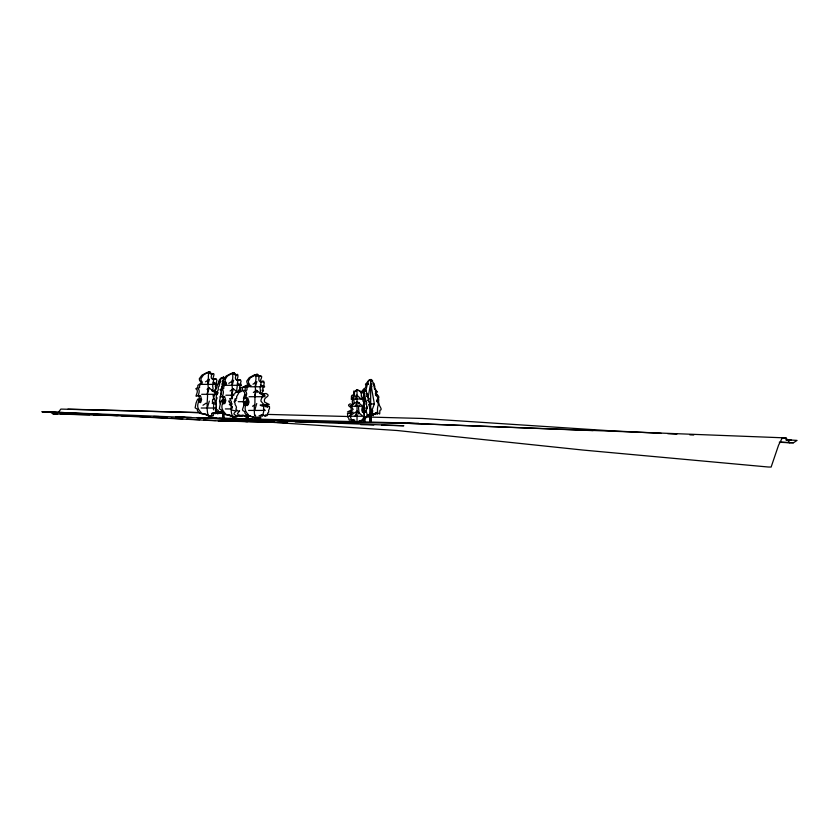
<?xml version="1.0" encoding="UTF-8"?>
<svg xmlns="http://www.w3.org/2000/svg" width="839" height="839" viewBox="0 0 839 839"><rect width="100%" height="100%" fill="white"/><g stroke="black" fill="none" stroke-linecap="round" stroke-linejoin="round"><path stroke-width="1.26" d="M368.824 414.875L369.317 416.134L367.891 414.98M222.828 419.51C222.975 416.543 223.195 412.966 222.251 411.55M364.577 418.231L364.577 422.007L364.535 419.301M209.058 417.864C206.3 411.718 207.139 404.272 207.558 395.987C206.604 390.953 209.268 390.03 207.736 383.287C207.474 378.546 208.743 380.036 208.334 375.442C209.005 374.645 207.999 371.216 209.719 372.852M233.242 418.787L232.655 416.249M231.921 399.081C230.494 392.474 233.232 392.107 231.994 384.87C231.816 381.535 232.088 380.266 232.644 378.882C233.2 376.155 231.942 372.579 233.903 373.764M364.619 419.248L364.703 422.007L363.843 422.007L363.906 419.301M216.074 402.552C212.225 400.392 213.693 405.164 216.357 404.083M263.782 406.485C254.364 403.769 266.76 405.877 263.352 403.989L260.898 401.063C260.908 396.553 267.148 394.299 259.503 393.46L260.52 391.247L260.09 388.394L261.044 382.899C259.503 380.13 258.223 382.553 259.083 375.715C257.458 378.494 264.348 372.201 260.489 380.382L261.349 381.881L263.645 381.147L264.316 382.899C263.089 384.566 265.313 386.769 262.659 388.394L263.498 390.701L261.737 392.914L261.957 393.911M223.573 418.923L223.541 412.589L223.772 419.51M246.488 419.563L246.656 415.567M267.043 406.485L265.239 406.674M269.067 406.485C253.577 403.475 273.671 406.024 268.323 403.989L264.579 402.08L264.379 400.581C263.771 396.941 271.826 396.249 266.015 393.47L262.219 394.225M246.97 386.548L247.662 385.195L248.617 386.066M356.669 423.443C357.508 420.664 353.733 423.359 354.834 420.224L352.852 419.647L351.709 420.528L350.629 417.371C349.79 414.015 350.566 413.658 353.093 412.159C349.171 412.809 350.985 411.33 353.104 409.411C348.279 401.472 355.474 407.607 353.838 400.172C352.936 398.871 352.275 393.858 354.53 395.41C354.079 389.663 355.012 392.683 356.648 389.904L357.33 389.978C359.805 391.152 365.017 392.421 364.105 396.27L363.172 398.231L365.458 399.742C365.468 401.996 367.912 401.954 365.982 404.241M359.134 405.625C357.676 407.754 359.512 410.879 358.767 413.952M356.523 423.443L356.239 421.87L353.964 421.944L353.932 420.224C351.877 418.367 348.479 422.332 348.814 418.283L347.975 417.371L347.461 413.417L349.936 413.407L351.426 411.907L347.461 411.949L351.101 410.156L351.247 409.065C351.688 406.401 345.72 405.908 350.031 403.874C355.275 405.782 351.184 402.563 352.527 400.172C350.838 398.179 350.765 394.005 353.838 395.148L353.764 391.058L355.358 391.498M232.906 418.032L233.032 418.787L232.906 416.605L225.985 414.34L223.447 411.236C222.01 409.096 221.349 407.125 222.366 403.916L223.195 402.206L223.216 396.375M256.136 419.521L256.273 420.276M246.624 419.72L245.995 415.903C243.824 417.193 243.897 413.375 242.45 416.238L238.874 415.871M246.404 419.72C248.197 414.802 242.974 416.931 241.978 414.959M223.814 402.038L223.3 403.444C222.377 398.326 222.188 398.934 220.248 403.916L219.336 408.771L221.748 410.271L221.527 411.236C222.408 413.837 225.89 415.169 228.533 415.095L232.823 416.605L232.969 418.787L234.029 418.787L234.417 416.637L236.829 416.889L237.479 415.903M364.021 419.301L363.969 422.007L364.032 419.248M231.868 404.241C232.55 402.08 229.886 404.576 231.459 401.566M361.357 395.578L361.221 396.176M361.997 392.065C362.647 389.286 367.576 387.849 365.458 384.178C367.409 383.35 368.856 377.277 371.278 380.916M220.342 403.653L219.524 401.451L223.216 380.591L224.086 385.5M362.962 399.458L364.273 392.044L367.115 408.1L365.489 412.463M368.059 397.822L370.67 383.098L371.971 386.779M361.053 392.065L363.801 389.233L364.808 390.901M258.202 376.344L258.402 375.453L257.195 374.341L254.909 375.253M364.881 410.019L364.808 412.358L363.727 410.103M209.257 417.864L209.278 415.693M377.015 412.285L377.33 414.288L375.494 412.945L375.515 414.487L373.764 414.088L373.219 415.704L373.019 414.057L372.369 414.623L372.065 413.732L371.1 413.984L371.058 422.017L370.901 415.022L372.359 415.032L371.95 413.365L373.103 413.365M366.192 416.784C366.475 416.406 369.286 415.043 367.765 415.42M245.334 394.361L243.184 401.682L244.264 405.352M207.946 384.377L209.446 379.28L205.555 381.829M207.306 394.309L209.194 387.922L217.07 394.309C215.224 396.522 217.322 399.354 215.592 401.734A1.185 0.839 -90 0 1 215.644 402.699C217.165 404.408 215.183 411.802 217.626 409.81C218.371 411.456 220.793 413.952 221.895 411.204M207.275 408.016L209.32 401.105M222.796 378.41L223.656 376.952L224.978 378.798M232.13 385.29L233.63 380.193L228.764 383.381M231.491 395.232L233.378 388.845L237.311 392.033M232.141 406.632L231.459 408.929L225.376 408.929M255.36 386.779L256.87 381.682L252.969 384.231M246.54 404.933L247.568 401.996C245.114 401.063 248.029 398.766 246.142 397.959L245.019 398.074C240.835 400.832 246.477 394.424 244.233 391.991L243.205 391.184L245.198 389.852L245.24 387.817C246.351 386.538 250.641 385.279 247.054 383.056L246.718 381.147L249.246 377.676L254.217 374.991L257.311 374.341C260.069 376.187 257.374 377.498 257.017 374.341L250.442 377.676L248.323 381.147L248.606 383.056C252.392 386.339 245.565 386.213 247.044 389.852L245.376 391.184L246.236 391.991C248.029 394.928 242.985 401.052 247.841 397.959L249.036 401.996C246.205 412.085 249.372 392.946 245.607 405.405C244.589 408.614 245.25 410.596 246.676 412.736L249.225 415.829L256.147 418.105C256.619 422.583 256.304 416.113 255.129 415.074C254.154 417.885 254.416 407.985 254.217 406.537C255.916 404.786 253.577 395.547 256.608 390.334L264.484 396.721L249.099 396.721M254.699 410.428L256.744 403.517M215.224 410.082C216.472 409.778 215.906 413.019 218.58 411.425M233.588 416.249L233.462 417.319M216.263 400.224L217.133 397.77M221.916 384.272L223.216 380.591M216.357 404.251L216.2 409.558L215.004 413.879L213.756 412.662L211.575 413.459C212.812 417.361 208.754 414.497 209.74 417.864M257.489 418.126L257.164 420.276L256.21 420.276L256.063 418.105L251.763 416.584C249.131 416.668 245.638 415.326 244.768 412.736L244.988 411.76L242.859 410.586L242.481 409.505L245.376 401.105L246.11 405.09M359.459 402.762L358.861 403.978M370.67 383.098L374.362 403.958L370.67 413.879L372.883 410.9M355.348 398.997L356.911 395.274L361.179 398.997M355.327 406.244L357.278 401.587L362.626 406.244L349.978 406.244L357.278 401.587M354.981 416.249L357.099 411.204L362.878 416.249L349.192 416.249L357.099 411.204M231.69 404.818L231.05 404.996M257.657 418.126L257.269 420.276M239.063 389.757L238.014 390.964M220.688 381.242L220.489 381.892L220.699 381.221M213.546 408.404L213.526 409.862M223.258 400.664C225.901 396.228 223.048 409.526 225.796 400.507L224.6 396.469C219.745 399.563 224.789 393.439 222.996 390.492L222.136 389.695L223.803 388.363C222.325 384.723 229.152 384.849 225.366 381.567L225.083 379.658L227.201 376.187L232.875 372.946L233.966 372.841L235.172 373.963M370.356 380.549L371.111 379.459L372.579 380.633L372.516 381.829L374.351 383.958L374.016 386.863L375.641 389.432L375.515 392.023L377.005 394.529L375.432 394.875L377.875 397.455L376.91 401.241L378.137 401.986L378.295 404.241A1.185 0.839 -90 0 0 378.242 405.206C377.623 406.338 377.372 409.075 377.508 410.911C378.284 413.711 375.862 411.55 375.851 413.375M241.118 415.861C240.153 417.235 240.824 414.424 239.419 415.053L238.444 415.127L237.447 413.585L239.639 410.806L238.14 411.246L235.864 409.275C237.888 406.244 234.165 405.185 235.077 403.119C232.235 400.507 236.997 401.357 234.742 399.133L236.713 398.2L236.588 396.7L238.119 394.078C239.23 390.859 240.908 392.904 242.817 389.967C242.219 388.457 241.391 387.975 244.369 387.062C245.491 386.265 247.285 383.843 247.568 386.957M215.099 393.26L216.431 392.138L214.826 392.201M218.392 412.316L217.658 413.879L215.843 412.662M265.806 414.728L265.082 416.28L263.257 415.074L261.296 415.2M243.415 387.377L243.992 387.062M219.64 381.242L219.199 381.829L219.661 381.221M257.374 416.983L256.713 419.94M367.052 396.312L367.451 394.12L366.171 393.397M58.531 412.138L60.869 409.086L200.416 412.673M220.164 412.316C219.157 415.84 215.151 410.376 212.666 413.459M367.86 400.193L369.506 398.903L367.052 396.417M375.327 393.68L376.145 392.222L377.466 392.002L374.718 389.118M363.623 391.184C365.479 386.831 367.335 393.89 367.325 396.176C369.38 399.175 367.451 401.388 369.779 403.056C369.296 406.6 370.943 416.333 368.153 414.623M233.106 416.553C231.333 415.357 230.924 410.386 231.092 405.216M367.062 407.481L367.083 406.946M213.588 407.198L213.609 408.121M234.584 401.682L236.399 399.993M258.905 376.648L260.205 375.715L260.478 376.491M207.495 372.852L209.593 371.929C210.222 374.96 210.998 372.998 211.837 374.079C209.855 380.424 212.865 377.77 213.62 380.497L212.666 385.982L213.096 388.845L212.078 391.047C219.566 391.855 213.662 394.078 213.473 398.651L215.927 401.587M231.679 373.764L233.777 372.841C234.406 375.872 235.182 373.911 236.021 374.991C234.039 381.336 237.049 378.683 237.804 381.409L236.451 392.421M267.358 404.702L263.666 404.482M250.431 415.714L247.893 416.175L247.662 419.72M369.454 415.106L370.345 415.085L370.272 422.017L370.439 415.022L369.191 414.896M263.677 406.705L263.614 411.959L262.429 416.28L261.181 415.074L258.999 415.871C260.373 419.93 255.926 416.689 256.986 420.276M247.956 415.305L247.799 419.563M786.038 439.762L797.05 440.412L793.442 442.772L789.719 442.772L785.996 437.906L782.284 437.906L778.561 445.194L771.125 467.071L768.094 466.998L582.591 450.019L397.088 430.501L214.553 418.546L41.95 411.718L49.7 411.687L53.161 413.942L117.24 415.62M207.023 389.338L209.194 387.922M202.986 405.247L206.153 403.181M230.117 390.974L233.378 388.845M249.078 386.779L251.029 385.51M253.357 392.463L255.528 391.047M252.518 406.275L254.626 404.901M356.911 395.274L351.08 398.997L362.742 398.997L363.014 401.231L364.053 402.206L363.235 404.933L364.241 407.314L363.623 408.132L362.899 407.083L362.144 407.534L361.766 410.103L362.532 412.358L363.098 409.673L364.441 415.578L362.909 418.902L361.64 420.192L357.309 421.86L357.372 423.307M375.599 412.851C380.528 412.295 379.448 417.109 379.878 410.47C383.15 409.579 379.207 406.433 379.134 404.262C377.781 401.032 379.28 401.378 378.452 398.347C379.92 396.805 377.361 394.225 375.599 394.571M266.886 406.705L267.452 407.408M238.182 392.264L239.105 392.201M374.834 413.784L375.211 413.124M214.281 394.687L213.022 394.938L213.62 398.137L214.385 398.735L212.666 399.479L212.435 401.734A1.185 1.185 0 0 1 212.508 402.699L212.162 403.318L213.137 403.423L213.777 405.143M209.97 415.641L209.561 417.864M268.879 406.705L269.476 406.537L269.529 408.457L268.543 410.46L268.784 411.959L267.651 413.208C268.123 418.724 263.561 413.344 260.761 415.871L260.719 418.221L258.632 418.168M199.116 402.521C198.193 397.403 198.004 398.022 196.064 402.993L195.151 407.848L197.564 409.348L197.343 410.323C198.224 412.914 201.717 414.256 204.349 414.172L208.638 415.693L208.628 417.675L209.844 417.864L210.232 415.714L213.295 415.808L213.337 413.459L215.623 412.673M262.534 394.131L264.946 393.701M259.912 418.262L258.307 418.168M361.609 392.662L361.599 393.26M215.162 391.907L216.252 391.719M230.169 415.053L229.309 414.98M253 416.584L256.294 418.105M235.36 375.169L236.116 375.159C238.758 372.191 238.024 377.76 237.248 378.882L238.119 380.392L240.405 379.658L241.076 381.409C239.849 383.077 242.072 385.279 239.419 386.905L240.258 389.202C239.419 394.257 235.895 389.915 234.731 393.722L233.452 394.361C232.036 395.798 232.623 397.214 232.393 398.2L229.645 398.661L230.861 400.497L229.98 400.979C226.121 400.255 232.634 404.02 229.372 404.66C231.868 404.66 232.791 407.46 231.197 409.275C232.246 411.529 238.926 409.967 235.004 412.201C231.082 415.043 238.737 416.144 240.499 416.238M201.654 384.377L217.238 384.377L214.312 382.458M225.838 385.29L241.422 385.29L239.472 384.021M250.337 386.779L264.663 386.779L262.712 385.51M201.675 394.309L217.07 394.309C219.965 391.016 215.822 393.313 217.679 390.911C219.136 389.495 217.249 387.083 219.021 386.36C219.986 383.822 220.164 375.631 223.667 378.032M225.859 395.232L233.924 395.232M219.524 401.451L221.989 401.451M238.266 401.682L246.739 401.682M369.443 403.958L374.362 403.958M201.192 408.016L215.487 408.016M362.574 408.1L367.115 408.1M248.617 410.428L265.26 410.428L263.362 408.887M53.161 413.942L57.146 413.942M245.911 421.765L248.103 421.765M42.265 411.855L218.329 420.895L245.733 421.251M295.202 421.86L407.555 423.328L785.996 437.906M221.139 411.372C220.405 411.026 219.031 414.655 218.832 411.582M213.463 412.998L217.374 413.103M219.975 413.166L223.887 413.27M67.938 409.159L199.546 412.61M220.395 413.155L223.006 413.218M266.98 414.393L347.975 416.511M364.955 416.962L422.437 418.462L607.939 430.617L661.237 433.354M61.058 414.047L89.752 414.781M93.664 414.886L118.446 415.515M126.27 415.714L134.093 415.924M153.652 416.427L158.875 416.553M175.823 416.993L191.481 417.392M197.994 417.56L418.713 423.328M121.162 415.724L134.24 416.071M176.075 417.161L185.23 417.403M196.997 417.717L216.619 418.231M219.231 418.294L326.361 422.416M245.544 421.503L219.43 420.759M249.456 421.598L274.248 422.237M282.082 422.437L287.295 422.573M218.329 420.895L274.51 422.363M277.122 422.437L287.567 422.709M360.728 424.628L373.785 424.974M381.63 425.174L403.832 425.761L214.616 418.462M786.028 439.898L791.24 440.035M373.743 385.174L374.865 386.034L374.341 388.908M407.555 423.328L593.058 430.617M229.487 418.462L330.084 422.416M339.229 422.783L352.286 423.296M339.417 422.929L348.563 423.296M667.739 433.69L676.842 434.162M689.836 434.822L693.738 435.022M780.396 442.101L793.442 442.772M779.284 442.237L789.719 442.772M49.449 411.855L117.439 415.41M122.672 415.693L134.439 416.301M139.673 416.584L150.129 417.13M155.362 417.403L167.129 418.021M171.051 418.221L182.818 418.839M186.74 419.049L199.818 419.731M203.741 419.94L215.508 420.549M206.782 414.571L201.811 413.417L199.263 410.323C197.826 408.184 197.165 406.202 198.182 402.993C201.947 390.534 198.791 409.673 201.612 399.584L200.416 395.547C195.56 398.64 200.605 392.526 198.812 389.579L197.952 388.772L199.619 387.44C198.14 383.801 204.968 383.926 201.182 380.644L200.899 378.746L203.426 374.96L208.691 372.023L209.781 371.929L211.061 373.428M373.229 413.805L372.6 413.742C370.408 413.281 371.184 418.86 371.226 422.017L370.114 422.017L370.219 415.095M223.635 412.536L223.614 419.51M363.633 389.957L363.937 389.233L364.64 390.523M260.583 381.881L262.502 381.147L263.079 382.332M266.424 403.989L267.4 404.534M370.345 415.085C372.652 418.116 369.842 412.348 372.138 412.264C372.831 410.764 370.104 408.971 370.335 406.946C370.261 405.268 371.467 401.084 367.839 400.528M260.95 393.176L265.292 396.008M212.445 390.051L214.616 391.477M205.125 414.172L208.722 415.693L208.848 417.864M371.237 381.672C368.615 375.348 366.182 389.684 365.72 391.477M210.883 415.766L212.634 415.651M260.457 384.598L263.152 386.779M237.227 383.108L239.912 385.29M213.043 382.185L215.728 384.377M224.328 400.507C221.884 399.574 224.789 397.267 222.912 396.469L221.779 396.585C217.595 399.333 223.237 392.935 220.993 390.492L219.965 389.695L221.957 388.363L222.01 386.318C223.111 385.038 227.4 383.79 223.824 381.567L223.478 379.658L226.006 376.187L230.987 373.502L234.081 372.841C235.539 375.536 235.864 373.932 237.238 374.991M200.143 399.584C197.7 398.651 200.605 396.354 198.728 395.547L197.595 395.662C193.41 398.42 199.053 392.012 196.808 389.579L195.781 388.772L197.773 387.44L197.826 385.405C198.927 384.126 203.216 382.878 199.64 380.644L199.294 378.746L201.821 375.264L206.803 372.579L209.897 371.929C211.376 376.617 215.822 369.8 213.064 377.969L213.935 379.469L216.221 378.735L216.892 380.497C215.665 382.154 217.888 384.356 215.235 385.982L216.074 388.289L214.312 390.502L214.532 391.498M208.471 415.326L208.953 417.864M362.689 399.06C360.434 397.256 363.161 390.25 356.491 389.904L355.6 391.373M236.965 380.025L237.657 380.476L239.262 379.658L239.65 380.319M212.781 379.102L213.473 379.553L215.078 378.735L215.466 379.396M247.746 386.957C246.897 383.35 244.726 387.073 242.849 387.073C239.23 388.079 240.08 388.363 241.034 389.967L238.916 390.964L238.716 392.421M211.061 374.11L212.865 373.502M213.63 406.632L213.452 406.097M214.427 392.285C216.535 389.265 216.179 386.664 218.507 383.549C217.658 381.399 221.58 375.222 223.646 378.41M262.041 390.062L262.387 390.701M357.508 423.307L357.424 421.86L363.549 420.192L365.804 417.937C368.195 416.123 366.653 413.145 365.982 410.208M257.143 375.253C256.021 372.61 256.44 378.284 255.79 375.914C256.472 381.399 255.098 380.434 255.276 384.052C255.654 389.831 255.318 393.47 254.72 396.742M376.753 400.276L377.623 402.73M368.657 404.398L369.968 408.1M222.618 411.477L222.807 412.085M256.608 390.334L257.237 392.463M247.83 415.567L248.071 419.563M233.924 418.787L234.249 416.637L236.818 416.564M233.745 418.787C232.707 415.62 235.696 417.885 235.738 415.903M222.765 412.589L222.723 418.923M222.901 412.589L222.87 418.923M370.67 379.459L370.67 422.017M364.273 389.233L364.273 417.151M364.273 419.248L364.273 422.007M357.026 389.904L357.026 423.443M247.138 385.195L247.138 387.251M247.138 398.179L247.138 405.677M247.138 414.959L247.138 419.72M223.216 376.952L223.216 385.416M223.216 401.482L223.216 404.062M223.216 412.117L223.216 418.923M373.03 383.916L373.512 384.335L373.03 383.916M368.321 383.979L367.828 384.335L368.321 383.979M367.346 383.979L366.549 384.126L367.346 383.979"/></g></svg>
